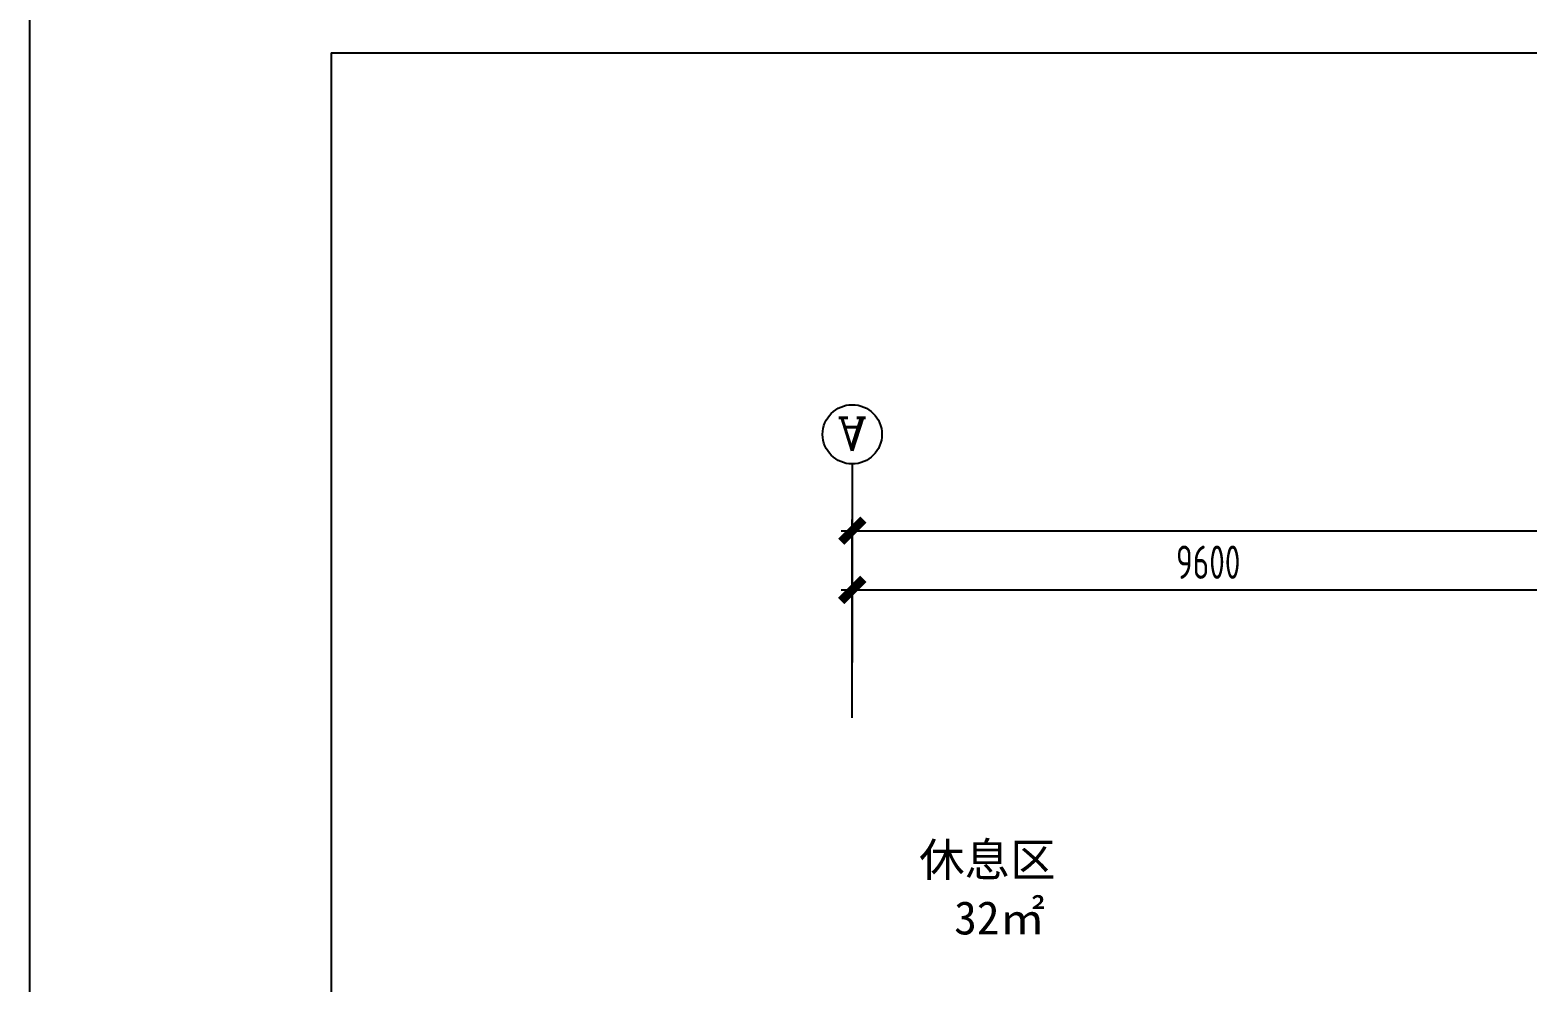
# Model space of a CAD drawing. Header units: inches. Extents: x 10 to 166961, y -47 to 131592.
# Drawn here: x 10 to 20201, y 45434 to 58280 of the extents above; entities that cross this region are included whole.
import ezdxf
from ezdxf.enums import TextEntityAlignment as Align

# ---------------------------------------------------------------- set-up
doc = ezdxf.new("R2010")
doc.units = ezdxf.units.IN
doc.header["$MEASUREMENT"] = 0
for name, color, linetype in [('6', 6, 'Continuous'), ('AXIS_TEXT', 7, 'Continuous'), ('PUB_DIM', 3, 'Continuous'), ('TK', 3, 'Continuous'), ('z', 2, 'Continuous')]:
    doc.layers.add(name, color=color, linetype=linetype)
doc.styles.add('COMPLEX', font='COMPLEX')
doc.styles.add('F', font='')
doc.styles.add('GBSTYLE', font='gbxwxt.shx', dxfattribs={"width": 0.8, "bigfont": 'gbhzfs.shx'})
doc.styles.get('F').set_extended_font_data('SimHei')

# ---------------------------------------------------------------- blocks, each defined once
blk = doc.blocks.new('A$C03CA08DD')
at = {"layer": '6', "color": 6}
blk.add_line((0, 0), (0, 59465), dxfattribs=at)
at = {"layer": 'TK', "color": 4, "linetype": 'ByBlock', "lineweight": -2}
for q in [(81817, 57965), (4061, 1500)]:
    blk.add_line((4061, 57965), q, dxfattribs=at)
blk = doc.blocks.new('_ArchTick')
at = {"color": 0, "linetype": 'ByBlock', "const_width": 0.4}
blk.add_lwpolyline([(-0.5, -0.5), (0.5, 0.5)], dxfattribs=at)

msp = doc.modelspace()

# ---------------------------------------------------------------- linework, layer by layer
msp.add_circle((11101, 52824), 400)
at = {"layer": 'PUB_DIM', "color": 6}
msp.add_line((11101, 52424), (11101, 49744), dxfattribs=at)
at = {"layer": 'PUB_DIM', "transparency": 16777216}
for p, q in [((10951, 51524), (68851, 51524)), ((11101, 48998), (11101, 51674)), ((10951, 50724), (20851, 50724)), ((11101, 49774), (11101, 50874))]:
    msp.add_line(p, q, dxfattribs=at)

# ---------------------------------------------------------------- block references
msp.add_blockref('A$C03CA08DD', (10, 5))
at = {"layer": 'PUB_DIM', "xscale": 300, "yscale": 300, "zscale": 300, "rotation": 180}
for p in [(11101, 51524), (11101, 50724)]:
    msp.add_blockref('_ArchTick', p, dxfattribs=at)

# ---------------------------------------------------------------- texts
at = {"layer": 'AXIS_TEXT', "style": 'COMPLEX', "text_generation_flag": 4, "width": 1.041667}
msp.add_attdef('A', text='', height=448, dxfattribs=at).set_placement((10901, 53048), (11301, 53048), align=Align.FIT)
at = {"layer": 'PUB_DIM', "color": 7, "transparency": 16777216, "insert": (15901, 51099), "char_height": 450, "attachment_point": 5, "style": 'GBSTYLE'}
msp.add_mtext('\\A1;9600', dxfattribs=at)
at = {"layer": 'z', "color": 252, "style": 'F'}
for s, p in [('休息区', (12002, 46860)), ('32㎡', (12475, 46076))]:
    msp.add_text(s, height=450, dxfattribs=at).set_placement(p)

doc.saveas('drawing.dxf')
